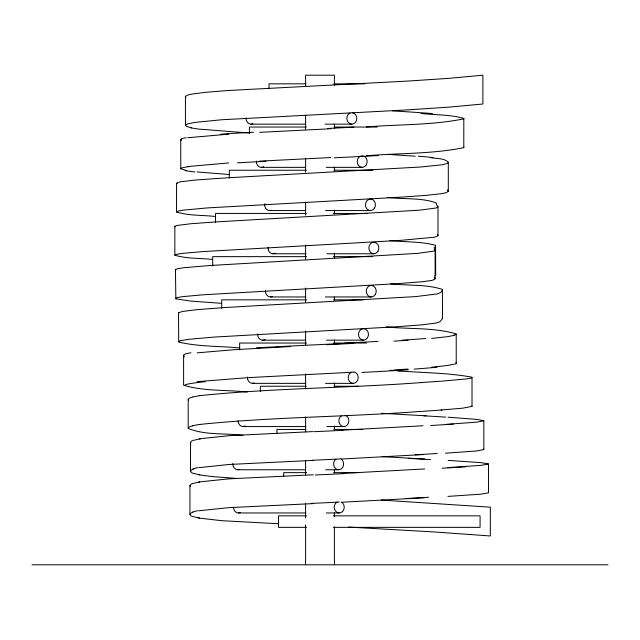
<?xml version="1.0" encoding="UTF-8"?>
<svg xmlns="http://www.w3.org/2000/svg" width="640" height="640" viewBox="0 0 640 640"><rect width="100%" height="100%" fill="white"/><g stroke="black" fill="none" stroke-linecap="round" stroke-linejoin="round"><path stroke-width="0.96" d="M420.968 113.448C435.184 115.056 450.016 114.464 463.808 118.392L463.792 118.84C431.984 125.368 398.792 124.24 366.432 126.952M366.432 155.752C398.792 153.04 431.984 154.168 463.792 147.64L463.808 147.192M387.784 197.432C403.752 199.528 421.368 197.376 436.448 203.008L436.496 204.8L438.008 206.584L436.464 207.936L419.48 210.192L216.392 221.888L191.336 223.688L176.824 225.496L174.84 226.4L174.84 255.2C186.776 258.896 200 258 212.424 259.432M438.008 206.584L437.992 235.832L434.656 237.192L400.752 240.344L202.736 251.592L182.512 253.384L176.824 254.296L174.84 255.2M186.632 170.6L180.752 168.8L180.752 140L181.616 139.104M180.752 168.8L181.616 167.904M192.816 516.64L190.888 515.744L189.952 514.4L189.952 485.6L191 484.256L193.016 483.36M189.952 514.4L191 513.056L193.016 512.16M434.768 275.912L435.688 275.016L435.552 245.312C420.784 241.32 404.992 242.16 389.816 240.632M435.688 275.016L435.552 274.112M193.328 473.44L191.392 472.544L190.512 471.2L190.512 442.4L191.64 441.056L193.712 440.16M190.512 471.2L191.64 469.856L193.712 468.96M430.344 157.552C436.144 158.848 443.568 157.84 448.248 162.04L447.392 163.392L442.392 164.744L420.976 166.992L227.648 177.792L195.44 180.04L180.064 181.848L176.56 183.2L176.56 212C188.968 215.872 202.648 214.992 215.544 216.512M448.304 162.488L448.304 191.288L446.28 192.64L442.392 193.544L426.56 195.344L400.992 197.152L206.92 207.944L182.856 210.192L178.048 211.096L176.56 212M242.976 435.352C225.008 433.024 205.072 435.384 188.216 428.448L188.2 399.2L189.976 397.856L192.848 396.96M188.2 428L189.976 426.656L192.848 425.76M435.688 246.216L434.08 248L435.128 250.232L433.784 251.136L417.504 253.384L209.608 265.536L183.264 267.784L177.584 268.696L175.448 269.6L175.848 298.856L190.904 301.112L221.408 303.312M239.384 347.904C219.224 346.008 198.448 346.776 178.712 342.048L178.512 312.8L182.504 311.448L197.16 309.64L227.144 307.4L415.792 296.592L437.448 293.896L440.592 292.544L442.36 290.312L442.408 289.416C426.048 284.048 407.704 285.848 390.624 283.832M178.512 341.6L180.44 340.696L188.616 339.344L213.912 337.096L396.688 326.744L421.032 324.936L435.48 323.144L439.904 321.792L442.52 318.664L442.408 289.416M175.448 298.4L177.584 297.496L183.264 296.584L203.144 294.792L399.128 283.544L422.296 281.736L432.112 280.392L435.128 279.032L435.112 249.784M397.768 370.848C422.4 372.856 447.44 372.688 471.768 377.152L472.016 377.608L471.112 378.056L466.192 378.96L441.16 381.208M472.016 377.608L472.016 406.408L462.408 408.216L441.16 410.008M447.92 496.408L481.04 494.16L488.52 492.8L488.52 464L481.04 465.36L447.92 467.608M445.44 453.208L476.64 450.96L483.84 449.6L483.84 420.8L476.64 422.16L445.44 424.408M454.328 335.304L447.648 336.656L431.648 338.448M454.328 364.104L447.648 365.456L431.648 367.248M199.288 438.808L229.352 435.656L313.016 431.592M199.288 467.608L229.352 464.456L313.016 460.392M198.544 482.008L228.736 478.856L313.296 474.792M198.544 510.808L228.736 507.656L313.296 503.592M187.624 137.752L228.752 134.144M187.624 166.552L228.752 162.944M200.048 395.608C273.616 388.056 347.76 388.152 421.496 382.552M200.048 424.408C273.616 416.848 347.76 416.976 421.496 411.352M197.16 352.848L234.024 349.712L290.424 346.552M197.16 381.648L248.552 377.608L353.368 372.2M408.144 340.248L394 341.152M408.144 369.048L394 369.952M423.024 425.76L341.376 430.24M423.024 454.56L341.376 459.04M424.616 468.96L341.888 473.44M424.616 497.76L341.888 502.24M259.632 132.344L330.824 128.752M259.632 161.144L330.824 157.552M353.368 343.4L326.664 344.744M305.944 83.84L269.016 83.84L269.016 88.552M333.888 83.84L364.824 83.84M251.024 124.16L305.376 124.16M325.144 124.16L351.824 124.16M306.296 127.04L249.408 127.04L249.408 133.32M334.24 127.04L377.16 127.04M261.384 167.36L305.296 167.36M326.248 167.36L362.184 167.36M306.184 170.24L229.336 170.24L229.336 178.12M334.128 170.24L373.048 170.24M269.656 210.56L305.584 210.56M325.544 210.56L370.456 210.56M306.368 213.44L215.544 213.44L215.544 222.352M333.312 213.44L367.24 213.44M273.056 253.76L305.992 253.76M326.952 253.76L373.856 253.76M306.512 256.64L212.696 256.64L212.696 266.032M333.456 256.64L372.376 256.64M270.44 296.96L305.368 296.96M325.328 296.96L371.24 296.96M306.576 299.84L221.744 299.84L221.744 308.248M333.528 299.84L363.464 299.84M262.688 340.16L305.6 340.16M326.56 340.16L363.488 340.16M306.512 343.04L239.648 343.04L239.648 349.848M333.464 343.04L366.4 343.04M252.408 383.36L305.776 383.36M325.536 383.36L353.208 383.36M306.272 386.24L260.36 386.24L260.36 391.48M334.216 386.24L358.168 386.24M243.072 426.56L305.944 426.56M326.904 426.56L343.872 426.56M305.856 429.44L276.912 429.44L276.912 433.616M333.8 429.44L362.736 429.44M237.824 469.76L305.688 469.76M325.648 469.76L338.624 469.76M306.672 472.64L283.712 472.64L283.712 476.28M333.616 472.64L358.568 472.64M238.432 512.96L305.296 512.96M326.256 512.96L339.232 512.96M306.424 515.84L278.48 515.84L278.48 527.36L306.424 527.36M333.368 515.84L480.08 515.84L480.08 527.36L333.368 527.36M32 564.8L608 564.8M278.56 523.736L221.8 520.688L198.208 517.992M348.4 527.064L434.016 531.944L490.328 535.976L490.328 507.176L381.136 500.056M381.488 413.304L426.072 415.84M382.184 456.648L424.84 459.04M249.72 133.072L200.352 129.192M386.304 326.848C409.432 329.408 434.152 327.248 456.384 333.96A159.064 7.848 -0.3 0 1 453.408 335.304M247.168 392.008C226.136 389.744 203.928 391.344 183.624 385.248L183.584 356L184.176 356.896M387.936 154.4L415.168 156.208M448.104 460.392L481.112 462.64L488.52 464M236.24 478.4L212.24 476.592L198.792 474.792M448 417.192L477.624 419.448L483.84 420.8M229.216 174.52L197.128 171.952M191.576 127.848L186.68 126.496L185.424 125.152L187.864 123.808L194.456 122.456L221.672 119.752L408.176 109.856L448.76 107.144L482.888 104.008L482.888 75.208L448.76 78.344L408.176 81.056L228.144 90.504L205.632 92.304L191.768 94.112L187.864 95.008L185.424 96.352L185.448 125.6M483.184 449.152L483.84 449.6M176.56 183.2L177.168 183.656M174.84 226.4L175.392 226.856M180.752 140L181.288 140.448M447.448 189.944L448.304 191.288M441.928 317.76L442.408 318.216M437.272 234.488L438.008 235.384M185.448 96.8L185.864 97.248M175.448 269.6L175.848 270.056M456.032 362.304L456.384 362.76M188.552 400.096L188.2 399.2M434.16 277.248L435.112 278.584M190.336 486.496L189.952 485.6M190.848 443.296L190.512 442.4M471.768 405.952L472.016 406.408M178.512 312.8L178.712 313.248M463.808 118.392L463.792 147.64M456.224 334.408L456.224 363.208M334.4 85.192L334.4 75.2L305.6 75.2L305.6 86.192M334.4 124.16L334.4 128.16M334.4 167.128L334.4 171.12M334.4 210.088L334.4 214.088M334.4 253.056L334.4 258.048M334.4 297.016L334.4 300.016M334.4 339.984L334.4 343.984M334.4 382.952L334.4 386.944M334.4 425.912L334.4 429.912M334.4 469.88L334.4 472.872M334.4 512.84L334.4 516.84M334.4 526.832L334.4 564.8M305.6 115.168L305.6 129.152M305.6 158.136L305.6 172.12M305.6 202.096L305.6 215.088M305.6 245.064L305.6 259.048M305.6 288.024L305.6 302.016M305.6 330.992L305.6 344.976M305.6 373.952L305.6 387.944M305.6 416.92L305.6 431.912M305.6 460.888L305.6 474.872M305.6 503.848L305.6 517.84M305.6 524.832L305.6 564.8M252.864 123.752A5.76 4.992 -90 0 1 246.056 117.88M352.272 112.664A5.76 4.992 -90 0 1 356.296 120.944A5.76 4.992 -90 0 1 348.16 122.304A5.76 4.992 -90 0 1 349.984 113.048M263.672 166.72A5.76 4.992 -90 0 1 258.6 166.384A5.76 4.992 -90 0 1 256.416 161.08M271.488 210.152A5.76 4.992 -90 0 1 266.488 209.248A5.76 4.992 -90 0 1 264.752 203.752M275.352 253.12A5.76 4.992 -90 0 1 270.272 252.784A5.76 4.992 -90 0 1 268.088 247.48M272.28 296.552A5.76 4.992 -90 0 1 265.472 290.68M264.976 339.52A5.76 4.992 -90 0 1 259.904 339.184A5.76 4.992 -90 0 1 257.72 333.88M254.248 382.952A5.76 4.992 -90 0 1 247.44 377.08M353.656 371.864A5.76 4.992 -90 0 1 357.68 380.144A5.76 4.992 -90 0 1 349.544 381.504A5.76 4.992 -90 0 1 351.376 372.248M245.36 425.92A5.76 4.992 -90 0 1 238.088 420.8M345.248 415.264A5.76 4.992 -90 0 1 348.128 423.816A5.76 4.992 -90 0 1 340.216 424.72A5.76 4.992 -90 0 1 341.584 415.68M239.656 469.352A5.76 4.992 -90 0 1 232.856 463.48M340.456 458.648A5.76 4.992 -90 0 1 342.792 467.168A5.76 4.992 -90 0 1 335.088 468.064A5.76 4.992 -90 0 1 335.896 459.176M240.264 512.552A5.76 4.992 -90 0 1 233.44 507.2M341.52 502.08A5.76 4.992 -90 0 1 343.104 510.832A5.76 4.992 -90 0 1 335.36 510.832A5.76 4.992 -90 0 1 336.944 502.08M193.688 483.376A310.088 15 1 0 1 199.656 482.04M344.352 473.6A323.8 13.624 -1.8 0 1 315.264 474.984M465.776 466.832A319.768 2.576 -2.9 0 1 442.224 468.224M408.216 458.352A316.048 2.264 3 0 1 430.616 459.632M194.472 440.176A313.112 15.192 0.9 0 1 200.512 438.848M342.896 430.312A276.392 9.832 -2 0 1 314.168 431.688M453.176 424.136A294.976 3.92 -2.8 0 1 430.648 425.512M423.776 415.784A248.904 4.328 2.6 0 1 445.64 417.12M193.016 396.96A242.776 11.76 0.1 0 1 200.304 395.608M440.424 381.216A214.84 5.912 -2.3 0 1 420.752 382.56M390.12 370.256A199.968 4.664 2.5 0 1 400.96 370.872M184.28 355.992A167.024 8.2 -0.2 0 1 190.952 352.784M256.52 347.8A131.064 0.832 -2.8 0 1 341.96 343.52M378.104 341.368A138.8 2.36 -2.7 0 1 344.576 343.144M425.688 338.496A146.816 5.216 -2 0 1 401.864 340.192M418.336 156.176A123.464 5.352 1.5 0 1 432.968 157.568M181.112 139.104A128.928 6.304 -0.5 0 1 186.168 137.744M220.704 134.216A136.752 4.032 -2.3 0 1 253.472 132.224M353.912 127.16A154.392 1.184 -2.8 0 1 327.384 128.488M392.624 110.92A178.2 5.72 2.1 0 1 432.432 113.576M199.696 129.2A199.944 9.544 0.4 0 1 191.136 127.848M378.536 155.552A154.392 2.032 -2.7 0 1 334.224 157.816M237.28 162.872A136.752 3.248 -2.5 0 1 265.912 161.264M182.304 167.896A128.928 6.192 -0.8 0 1 189.256 166.56M194.88 171.96A137.096 6.36 1 0 1 185.16 170.592M456.248 362.76A159.064 7.888 -0.1 0 1 455.08 364.112M436.992 367.208A146.816 5.816 -1.7 0 1 414.096 369.104M408.12 369.752A138.8 3.624 -2.4 0 1 361.84 372.448M185.168 384.784A167.024 7.792 -0.9 0 1 205.072 381.744M441.896 409.992A214.84 5.968 -2.3 0 1 422.24 411.352M192.688 425.752A242.776 11.776 0.1 0 1 199.792 424.4M437.352 453.496A294.976 3.616 -2.8 0 1 415.216 454.816M339.856 458.96A276.392 9.544 -2.1 0 1 311.872 460.288M193.048 468.944A313.112 15.288 1 0 1 198.136 467.576M199.824 474.76A299.928 14.48 -0.9 0 1 193.936 473.424M428.528 497.264A319.768 2.144 -3 0 1 406.2 498.536M339.408 502.072A323.8 13.088 -1.9 0 1 311.32 503.392M192.416 512.144A310.088 15.088 1.1 0 1 197.496 510.784M199.52 517.952A311.696 15.112 -1.1 0 1 193.616 516.616M366.256 164.92A5.76 4.992 -90 0 0 362.632 155.864A5.76 4.992 -90 0 0 357.656 164.024A5.76 4.992 -90 0 0 366.256 164.92M374.536 208.12A5.76 4.992 -90 0 0 370.904 199.064A5.76 4.992 -90 0 0 365.928 207.224A5.76 4.992 -90 0 0 374.536 208.12M377.936 251.32A5.76 4.992 -90 0 0 374.304 242.264A5.76 4.992 -90 0 0 369.328 250.424A5.76 4.992 -90 0 0 377.936 251.32M375.32 294.52A5.76 4.992 -90 0 0 371.688 285.464A5.76 4.992 -90 0 0 366.712 293.624A5.76 4.992 -90 0 0 375.32 294.52M367.568 337.72A5.76 4.992 -90 0 0 363.936 328.664A5.76 4.992 -90 0 0 358.96 336.824A5.76 4.992 -90 0 0 367.568 337.72"/></g></svg>
